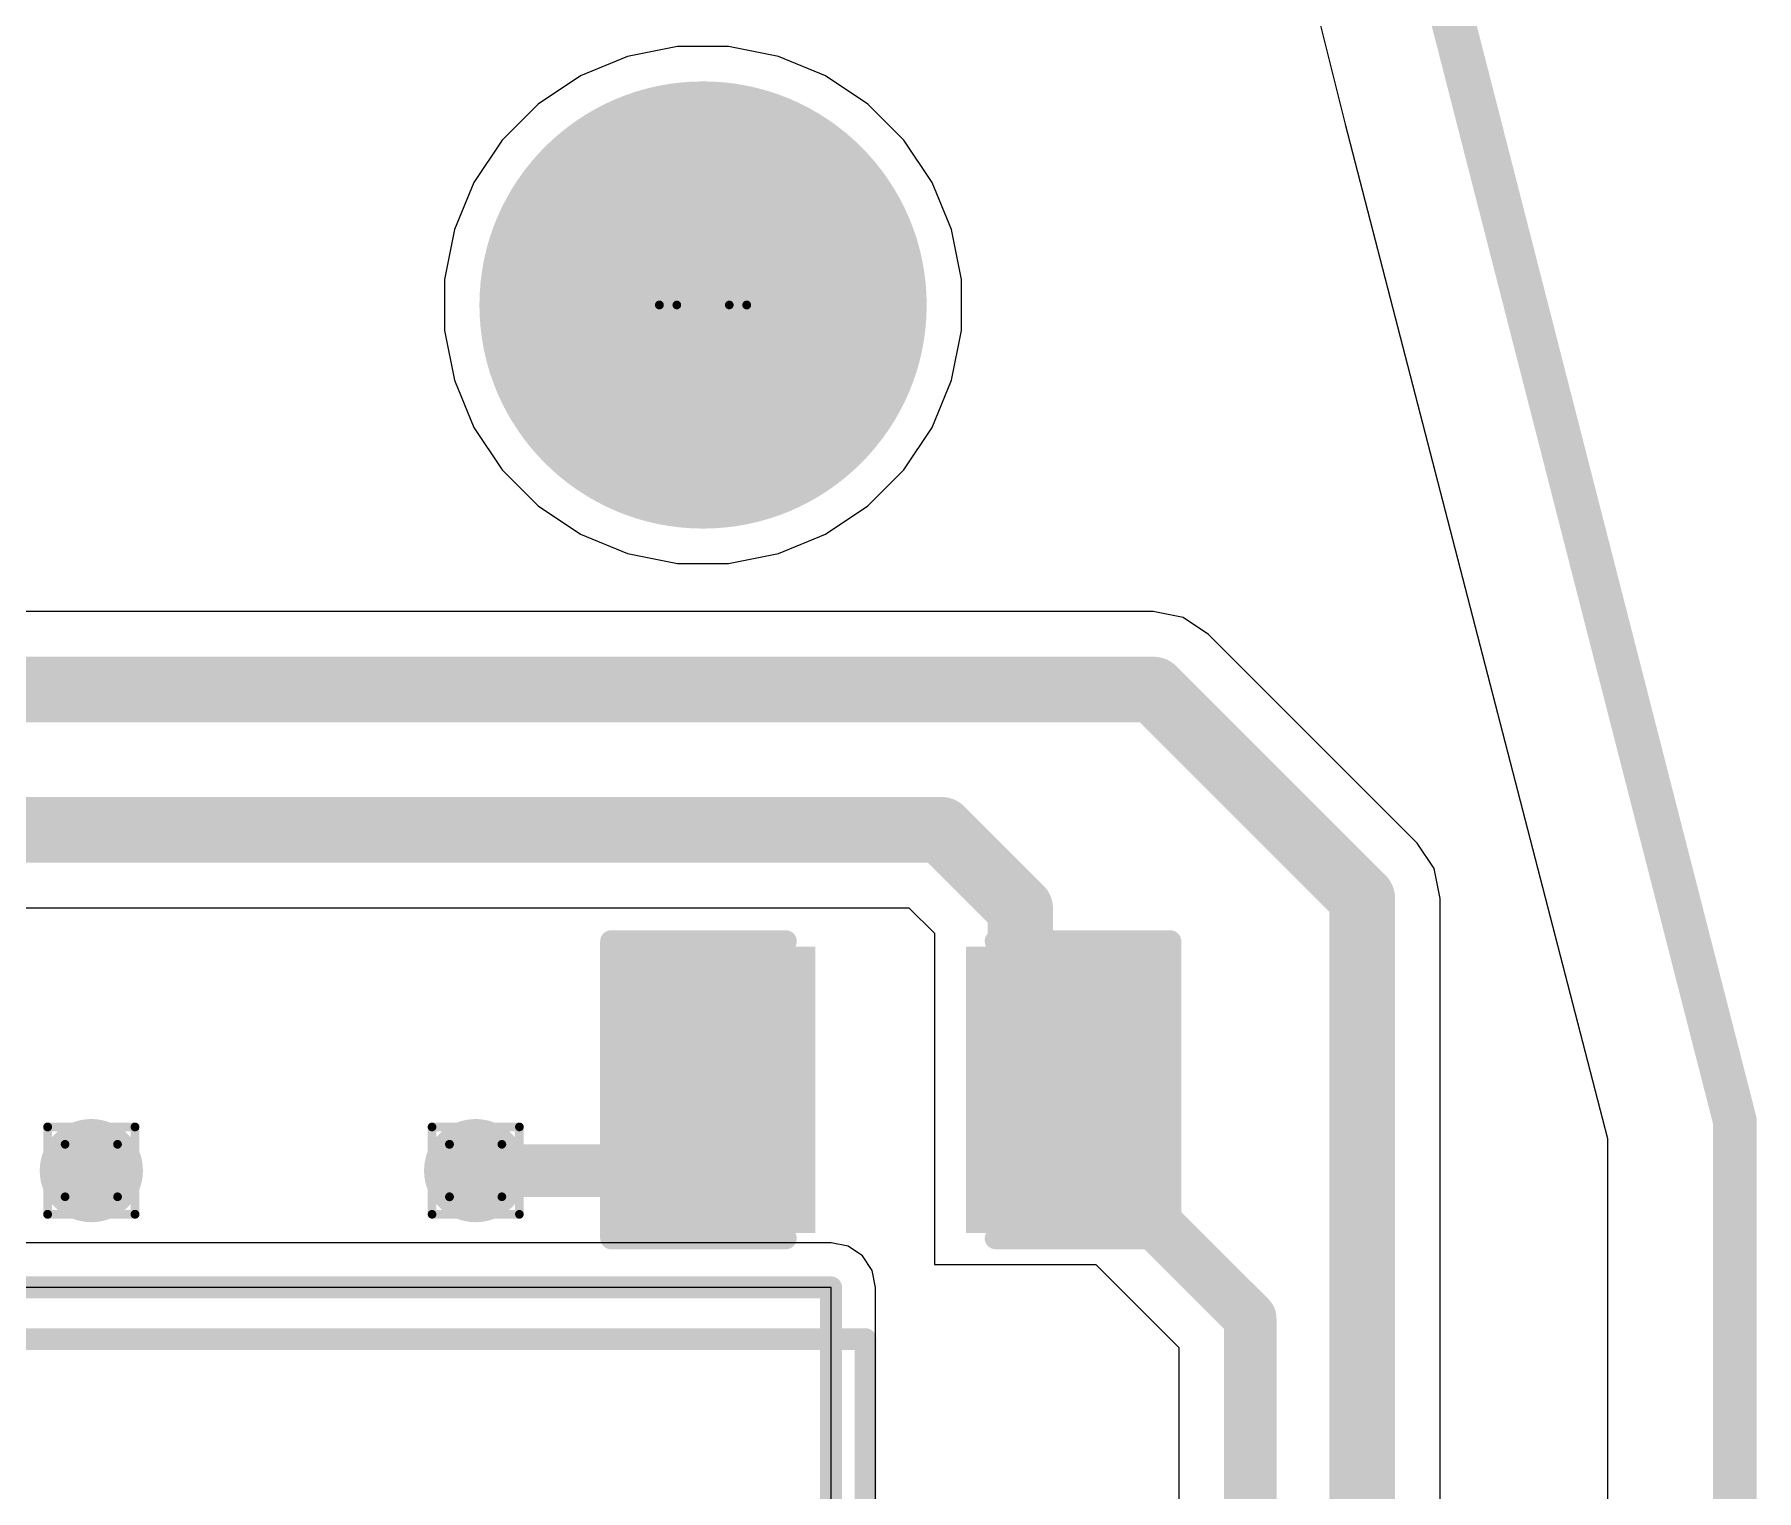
# Model space of a CAD drawing. Header units: inches. Extents: x 0 to 355, y -10 to 78.
# Drawn here: x 76.22 to 86.23, y 24.26 to 32.73 of the extents above; entities that cross this region are included whole.
import ezdxf

# ---------------------------------------------------------------- set-up
doc = ezdxf.new("R2010")
doc.units = ezdxf.units.IN
for name, color, linetype in [('Board Outline', 216, 'Continuous'), ('Bottom Layer', 5, 'Continuous'), ('Bottom Solder', 6, 'Continuous'), ('Drill Drawing', 1, 'Continuous'), ('Multi-Layer', 9, 'Continuous'), ('Pad Holes', 156, 'Continuous'), ('Top Layer', 1, 'Continuous'), ('Top Overlay', 2, 'Continuous'), ('Top Paste', 8, 'Continuous'), ('Top Solder', 216, 'Continuous'), ('Via Holes', 16, 'Continuous')]:
    doc.layers.add(name, color=color, linetype=linetype)

# ---------------------------------------------------------------- blocks, each defined once
blk = doc.blocks.new('PAW3395DM_21')
at = {"layer": 'Top Overlay'}
for points in [[(-4.5, 8.1, 0.127, 0.127, 0), (4.5, 8.1, 0.127, 0.127, 0)], [(4.5, 6.161, 0.127, 0.127, 0), (4.5, 8.1, 0.127, 0.127, 0)]]:
    blk.add_lwpolyline(points, format="xyseb", dxfattribs=at)
blk.add_lwpolyline([(4.468, 8.1, 0.0635, 0.0635, 1), (4.532, 8.1, 0.0635, 0.0635, 1)], format="xyseb", close=True, dxfattribs=at)
blk.add_lwpolyline([(4.468, 8.1, 0.0635, 0.0635, 1), (4.532, 8.1, 0.0635, 0.0635, 1)], format="xyseb", close=True, dxfattribs=at)
blk = doc.blocks.new('C___0805_106')
at = {"layer": 'Top Layer'}
for points in [[(-1.524, 0.762), (-0.508, 0.762), (-0.508, -0.762), (-1.524, -0.762)], [(0.508, 0.762), (1.524, 0.762), (1.524, -0.762), (0.508, -0.762)]]:
    blk.add_hatch(color=1, dxfattribs=at).paths.add_polyline_path(points)
at = {"layer": 'Top Paste'}
for points in [[(-1.524, 0.762), (-0.508, 0.762), (-0.508, -0.762), (-1.524, -0.762)], [(0.508, 0.762), (1.524, 0.762), (1.524, -0.762), (0.508, -0.762)]]:
    blk.add_hatch(color=8, dxfattribs=at).paths.add_polyline_path(points)
at = {"layer": 'Top Solder'}
for points in [[(-1.594, 0.832), (-0.438, 0.832), (-0.438, -0.832), (-1.594, -0.832)], [(0.438, 0.832), (1.594, 0.832), (1.594, -0.832), (0.438, -0.832)]]:
    blk.add_hatch(color=216, dxfattribs=at).paths.add_polyline_path(points)
at = {"layer": 'Top Overlay'}
for points in [[(-1.626, -0.864, 0.127, 0.127, 0), (-1.626, 0.864, 0.127, 0.127, 0)], [(-1.626, 0.864, 0.127, 0.127, 0), (-0.61, 0.864, 0.127, 0.127, 0)], [(0.61, 0.864, 0.127, 0.127, 0), (1.626, 0.864, 0.127, 0.127, 0)], [(1.626, -0.864, 0.127, 0.127, 0), (1.626, 0.864, 0.127, 0.127, 0)], [(-1.626, -0.864, 0.127, 0.127, 0), (-0.61, -0.864, 0.127, 0.127, 0)], [(0.61, -0.864, 0.127, 0.127, 0), (1.626, -0.864, 0.127, 0.127, 0)]]:
    blk.add_lwpolyline(points, format="xyseb", dxfattribs=at)
for points in [[(-1.657, 0.864, 0.0635, 0.0635, 1), (-1.594, 0.864, 0.0635, 0.0635, 1)], [(-1.657, 0.864, 0.0635, 0.0635, 1), (-1.594, 0.864, 0.0635, 0.0635, 1)], [(-0.641, 0.864, 0.0635, 0.0635, 1), (-0.578, 0.864, 0.0635, 0.0635, 1)], [(0.578, 0.864, 0.0635, 0.0635, 1), (0.641, 0.864, 0.0635, 0.0635, 1)], [(1.594, 0.864, 0.0635, 0.0635, 1), (1.657, 0.864, 0.0635, 0.0635, 1)], [(1.594, 0.864, 0.0635, 0.0635, 1), (1.657, 0.864, 0.0635, 0.0635, 1)], [(-1.657, -0.864, 0.0635, 0.0635, 1), (-1.594, -0.864, 0.0635, 0.0635, 1)], [(-1.657, -0.864, 0.0635, 0.0635, 1), (-1.594, -0.864, 0.0635, 0.0635, 1)], [(-0.641, -0.864, 0.0635, 0.0635, 1), (-0.578, -0.864, 0.0635, 0.0635, 1)], [(0.578, -0.864, 0.0635, 0.0635, 1), (0.641, -0.864, 0.0635, 0.0635, 1)], [(1.594, -0.864, 0.0635, 0.0635, 1), (1.657, -0.864, 0.0635, 0.0635, 1)], [(1.594, -0.864, 0.0635, 0.0635, 1), (1.657, -0.864, 0.0635, 0.0635, 1)]]:
    blk.add_lwpolyline(points, format="xyseb", close=True, dxfattribs=at)

msp = doc.modelspace()

# ---------------------------------------------------------------- hatches: boundary and pattern name
at = {"layer": 'Bottom Layer'}
h = msp.add_hatch(color=5, dxfattribs=at)
edge = h.paths.add_edge_path()
edge.add_arc((76.553, 26.124), 0.3, 0, 360)
h = msp.add_hatch(color=5, dxfattribs=at)
edge = h.paths.add_edge_path()
edge.add_arc((78.787, 26.124), 0.3, 0, 360)
at = {"layer": 'Bottom Solder'}
h = msp.add_hatch(color=6, dxfattribs=at)
edge = h.paths.add_edge_path()
edge.add_arc((80.109, 31.157), 0.102, 0, 360)
at = {"layer": 'Pad Holes'}
h = msp.add_hatch(color=7, dxfattribs=at)
edge = h.paths.add_edge_path()
edge.add_arc((80.109, 31.157), 1.3, 0, 360)
at = {"layer": 'Top Layer'}
h = msp.add_hatch(color=1, dxfattribs=at)
edge = h.paths.add_edge_path()
edge.add_arc((76.553, 26.124), 0.3, 0, 360)
h = msp.add_hatch(color=1, dxfattribs=at)
edge = h.paths.add_edge_path()
edge.add_arc((78.787, 26.124), 0.3, 0, 360)
at = {"layer": 'Top Solder'}
h = msp.add_hatch(color=216, dxfattribs=at)
edge = h.paths.add_edge_path()
edge.add_arc((80.109, 31.157), 0.102, 0, 360)
at = {"layer": 'Via Holes'}
h = msp.add_hatch(color=7, dxfattribs=at)
edge = h.paths.add_edge_path()
edge.add_arc((76.553, 26.124), 0.15, 0, 360)
h = msp.add_hatch(color=7, dxfattribs=at)
edge = h.paths.add_edge_path()
edge.add_arc((78.787, 26.124), 0.15, 0, 360)

# ---------------------------------------------------------------- linework, layer by layer
at = {"layer": 'Board Outline'}
for points in [[(82.804, 39.306, 0.254, 0.254, 0), (86.106, 26.416, 0.254, 0.254, 0)], [(86.106, 9.271, 0.254, 0.254, 0), (86.106, 26.416, 0.254, 0.254, 0)], [(72.253, 25.445, 0.127, 0.127, 0), (80.853, 25.445, 0.127, 0.127, 0)], [(80.853, 8.642, 0.127, 0.127, 0), (80.853, 25.445, 0.127, 0.127, 0)]]:
    msp.add_lwpolyline(points, format="xyseb", dxfattribs=at)
for points in [[(86.043, 26.416, 0.127, 0.127, 1), (86.17, 26.416, 0.127, 0.127, 1)], [(86.043, 26.416, 0.127, 0.127, 1), (86.17, 26.416, 0.127, 0.127, 1)], [(80.821, 25.445, 0.0635, 0.0635, 1), (80.885, 25.445, 0.0635, 0.0635, 1)], [(80.821, 25.445, 0.0635, 0.0635, 1), (80.885, 25.445, 0.0635, 0.0635, 1)]]:
    msp.add_lwpolyline(points, format="xyseb", close=True, dxfattribs=at)
at = {"layer": 'Bottom Layer'}
for p, q in [((82.254, 38.558), (83.842, 32.208)), ((79.961, 32.66), (79.67, 32.602)), ((80.257, 32.66), (79.961, 32.66)), ((80.547, 32.602), (80.257, 32.66)), ((79.67, 32.602), (79.397, 32.489)), ((80.821, 32.489), (80.547, 32.602)), ((79.397, 32.489), (79.151, 32.325)), ((81.067, 32.325), (80.821, 32.489)), ((79.151, 32.325), (78.941, 32.115)), ((81.276, 32.115), (81.067, 32.325)), ((83.842, 32.208), (85.366, 26.31)), ((78.941, 32.115), (78.777, 31.869)), ((81.441, 31.869), (81.276, 32.115)), ((78.777, 31.869), (78.664, 31.596)), ((81.554, 31.596), (81.441, 31.869)), ((78.664, 31.596), (78.606, 31.305)), ((81.612, 31.305), (81.554, 31.596)), ((78.606, 31.305), (78.606, 31.009)), ((81.612, 31.009), (81.612, 31.305)), ((78.606, 31.009), (78.664, 30.719)), ((81.554, 30.719), (81.612, 31.009)), ((78.664, 30.719), (78.777, 30.445)), ((81.441, 30.445), (81.554, 30.719)), ((78.777, 30.445), (78.941, 30.199)), ((81.276, 30.199), (81.441, 30.445)), ((78.941, 30.199), (79.151, 29.99)), ((81.067, 29.99), (81.276, 30.199)), ((79.151, 29.99), (79.397, 29.825)), ((80.821, 29.825), (81.067, 29.99)), ((79.397, 29.825), (79.67, 29.712)), ((80.547, 29.712), (80.821, 29.825)), ((79.67, 29.712), (79.961, 29.654)), ((79.961, 29.654), (80.257, 29.654)), ((80.257, 29.654), (80.547, 29.712)), ((85.366, 26.31), (85.366, 9.094)), ((80.853, 25.704), (72.253, 25.704)), ((80.952, 25.685), (80.853, 25.704)), ((81.036, 25.628), (80.952, 25.685)), ((81.092, 25.544), (81.036, 25.628)), ((81.112, 25.445), (81.092, 25.544)), ((81.112, 23.494), (81.112, 25.445))]:
    msp.add_line(p, q, dxfattribs=at)
at = {"layer": 'Drill Drawing'}
for points in [[(80.363, 31.157, 0.0508, 0.0508, 1), (79.855, 31.157, 0.0508, 0.0508, 1)], [(80.261, 31.157, 0.0508, 0.0508, 1), (79.956, 31.157, 0.0508, 0.0508, 1)], [(79.842, 31.157, 0.0254, 0.0254, 1), (79.868, 31.157, 0.0254, 0.0254, 1)], [(79.944, 31.157, 0.0254, 0.0254, 1), (79.969, 31.157, 0.0254, 0.0254, 1)], [(80.249, 31.157, 0.0254, 0.0254, 1), (80.274, 31.157, 0.0254, 0.0254, 1)], [(80.35, 31.157, 0.0254, 0.0254, 1), (80.376, 31.157, 0.0254, 0.0254, 1)], [(76.286, 26.378, 0.0254, 0.0254, 1), (76.312, 26.378, 0.0254, 0.0254, 1)], [(76.286, 26.378, 0.0254, 0.0254, 1), (76.312, 26.378, 0.0254, 0.0254, 1)], [(76.794, 26.378, 0.0254, 0.0254, 1), (76.82, 26.378, 0.0254, 0.0254, 1)], [(76.794, 26.378, 0.0254, 0.0254, 1), (76.82, 26.378, 0.0254, 0.0254, 1)], [(78.521, 26.378, 0.0254, 0.0254, 1), (78.546, 26.378, 0.0254, 0.0254, 1)], [(78.521, 26.378, 0.0254, 0.0254, 1), (78.546, 26.378, 0.0254, 0.0254, 1)], [(79.029, 26.378, 0.0254, 0.0254, 1), (79.054, 26.378, 0.0254, 0.0254, 1)], [(79.029, 26.378, 0.0254, 0.0254, 1), (79.054, 26.378, 0.0254, 0.0254, 1)], [(76.388, 26.277, 0.0254, 0.0254, 1), (76.413, 26.277, 0.0254, 0.0254, 1)], [(76.388, 26.277, 0.0254, 0.0254, 1), (76.413, 26.277, 0.0254, 0.0254, 1)], [(76.693, 26.277, 0.0254, 0.0254, 1), (76.718, 26.277, 0.0254, 0.0254, 1)], [(76.693, 26.277, 0.0254, 0.0254, 1), (76.718, 26.277, 0.0254, 0.0254, 1)], [(78.622, 26.277, 0.0254, 0.0254, 1), (78.648, 26.277, 0.0254, 0.0254, 1)], [(78.622, 26.277, 0.0254, 0.0254, 1), (78.648, 26.277, 0.0254, 0.0254, 1)], [(78.927, 26.277, 0.0254, 0.0254, 1), (78.952, 26.277, 0.0254, 0.0254, 1)], [(78.927, 26.277, 0.0254, 0.0254, 1), (78.952, 26.277, 0.0254, 0.0254, 1)], [(76.388, 25.972, 0.0254, 0.0254, 1), (76.413, 25.972, 0.0254, 0.0254, 1)], [(76.388, 25.972, 0.0254, 0.0254, 1), (76.413, 25.972, 0.0254, 0.0254, 1)], [(76.693, 25.972, 0.0254, 0.0254, 1), (76.718, 25.972, 0.0254, 0.0254, 1)], [(76.693, 25.972, 0.0254, 0.0254, 1), (76.718, 25.972, 0.0254, 0.0254, 1)], [(78.622, 25.972, 0.0254, 0.0254, 1), (78.648, 25.972, 0.0254, 0.0254, 1)], [(78.622, 25.972, 0.0254, 0.0254, 1), (78.648, 25.972, 0.0254, 0.0254, 1)], [(78.927, 25.972, 0.0254, 0.0254, 1), (78.952, 25.972, 0.0254, 0.0254, 1)], [(78.927, 25.972, 0.0254, 0.0254, 1), (78.952, 25.972, 0.0254, 0.0254, 1)], [(76.286, 25.87, 0.0254, 0.0254, 1), (76.312, 25.87, 0.0254, 0.0254, 1)], [(76.286, 25.87, 0.0254, 0.0254, 1), (76.312, 25.87, 0.0254, 0.0254, 1)], [(76.794, 25.87, 0.0254, 0.0254, 1), (76.82, 25.87, 0.0254, 0.0254, 1)], [(76.794, 25.87, 0.0254, 0.0254, 1), (76.82, 25.87, 0.0254, 0.0254, 1)], [(78.521, 25.87, 0.0254, 0.0254, 1), (78.546, 25.87, 0.0254, 0.0254, 1)], [(78.521, 25.87, 0.0254, 0.0254, 1), (78.546, 25.87, 0.0254, 0.0254, 1)], [(79.029, 25.87, 0.0254, 0.0254, 1), (79.054, 25.87, 0.0254, 0.0254, 1)], [(79.029, 25.87, 0.0254, 0.0254, 1), (79.054, 25.87, 0.0254, 0.0254, 1)]]:
    msp.add_lwpolyline(points, format="xyseb", close=True, dxfattribs=at)
for points in [[(76.299, 26.378, 0.0508, 0.0508, 0), (76.807, 26.378, 0.0508, 0.0508, 0)], [(76.299, 25.87, 0.0508, 0.0508, 0), (76.299, 26.378, 0.0508, 0.0508, 0)], [(76.807, 25.87, 0.0508, 0.0508, 0), (76.807, 26.378, 0.0508, 0.0508, 0)], [(78.533, 26.378, 0.0508, 0.0508, 0), (79.041, 26.378, 0.0508, 0.0508, 0)], [(78.533, 25.87, 0.0508, 0.0508, 0), (78.533, 26.378, 0.0508, 0.0508, 0)], [(79.041, 25.87, 0.0508, 0.0508, 0), (79.041, 26.378, 0.0508, 0.0508, 0)], [(76.401, 26.277, 0.0508, 0.0508, 0), (76.705, 26.277, 0.0508, 0.0508, 0)], [(76.401, 25.972, 0.0508, 0.0508, 0), (76.401, 26.277, 0.0508, 0.0508, 0)], [(76.705, 25.972, 0.0508, 0.0508, 0), (76.705, 26.277, 0.0508, 0.0508, 0)], [(78.635, 26.277, 0.0508, 0.0508, 0), (78.94, 26.277, 0.0508, 0.0508, 0)], [(78.635, 25.972, 0.0508, 0.0508, 0), (78.635, 26.277, 0.0508, 0.0508, 0)], [(78.94, 25.972, 0.0508, 0.0508, 0), (78.94, 26.277, 0.0508, 0.0508, 0)], [(76.401, 25.972, 0.0508, 0.0508, 0), (76.705, 25.972, 0.0508, 0.0508, 0)], [(78.635, 25.972, 0.0508, 0.0508, 0), (78.94, 25.972, 0.0508, 0.0508, 0)], [(76.299, 25.87, 0.0508, 0.0508, 0), (76.807, 25.87, 0.0508, 0.0508, 0)], [(78.533, 25.87, 0.0508, 0.0508, 0), (79.041, 25.87, 0.0508, 0.0508, 0)]]:
    msp.add_lwpolyline(points, format="xyseb", dxfattribs=at)
at = {"layer": 'Multi-Layer'}
for p, q in [((80.853, 25.445), (72.253, 25.445)), ((80.853, 8.642), (80.853, 25.445))]:
    msp.add_line(p, q, dxfattribs=at)
at = {"layer": 'Top Layer'}
for p, q in [((82.254, 38.558), (83.842, 32.208)), ((79.961, 32.66), (79.67, 32.602)), ((80.257, 32.66), (79.961, 32.66)), ((80.547, 32.602), (80.257, 32.66)), ((79.67, 32.602), (79.397, 32.489)), ((80.821, 32.489), (80.547, 32.602)), ((79.397, 32.489), (79.151, 32.325)), ((81.067, 32.325), (80.821, 32.489)), ((79.151, 32.325), (78.941, 32.115)), ((81.276, 32.115), (81.067, 32.325)), ((83.842, 32.208), (85.366, 26.31)), ((78.941, 32.115), (78.777, 31.869)), ((81.441, 31.869), (81.276, 32.115)), ((78.777, 31.869), (78.664, 31.596)), ((81.554, 31.596), (81.441, 31.869)), ((78.664, 31.596), (78.606, 31.305)), ((81.612, 31.305), (81.554, 31.596)), ((78.606, 31.305), (78.606, 31.009)), ((81.612, 31.009), (81.612, 31.305)), ((78.606, 31.009), (78.664, 30.719)), ((81.554, 30.719), (81.612, 31.009)), ((78.664, 30.719), (78.777, 30.445)), ((81.441, 30.445), (81.554, 30.719)), ((78.777, 30.445), (78.941, 30.199)), ((81.276, 30.199), (81.441, 30.445)), ((78.941, 30.199), (79.151, 29.99)), ((81.067, 29.99), (81.276, 30.199)), ((79.151, 29.99), (79.397, 29.825)), ((80.821, 29.825), (81.067, 29.99)), ((79.397, 29.825), (79.67, 29.712)), ((80.547, 29.712), (80.821, 29.825)), ((79.67, 29.712), (79.961, 29.654)), ((79.961, 29.654), (80.257, 29.654)), ((80.257, 29.654), (80.547, 29.712)), ((82.726, 29.374), (75.777, 29.374)), ((82.9, 29.34), (82.726, 29.374)), ((83.047, 29.241), (82.9, 29.34)), ((84.261, 28.028), (83.047, 29.241)), ((84.359, 27.881), (84.261, 28.028)), ((84.393, 27.707), (84.359, 27.881)), ((74.666, 27.652), (81.306, 27.652)), ((81.306, 27.652), (81.454, 27.504)), ((84.393, 19.812), (84.393, 27.707)), ((84.393, 27.707), (84.393, 27.707)), ((81.454, 27.504), (81.454, 25.578)), ((85.366, 26.31), (85.366, 9.094)), ((80.853, 25.704), (72.253, 25.704)), ((80.952, 25.685), (80.853, 25.704)), ((81.036, 25.628), (80.952, 25.685)), ((81.092, 25.544), (81.036, 25.628)), ((81.112, 25.445), (81.092, 25.544)), ((81.454, 25.578), (82.392, 25.578)), ((82.392, 25.578), (82.875, 25.095)), ((81.112, 23.494), (81.112, 25.445)), ((82.875, 25.095), (82.875, 23.18))]:
    msp.add_line(p, q, dxfattribs=at)
for points in [[(75.589, 28.921, 0.381, 0.381, 0), (82.726, 28.921, 0.381, 0.381, 0)], [(82.726, 28.921, 0.381, 0.381, 0), (83.94, 27.707, 0.381, 0.381, 0)], [(74.666, 28.106, 0.381, 0.381, 0), (81.494, 28.106, 0.381, 0.381, 0)], [(81.494, 28.106, 0.381, 0.381, 0), (81.953, 27.647, 0.381, 0.381, 0)], [(81.953, 27.166, 0.381, 0.381, 0), (81.953, 27.647, 0.381, 0.381, 0)], [(83.94, 19.259, 0.381, 0.381, 0), (83.94, 27.707, 0.381, 0.381, 0)], [(81.953, 27.166, 0.381, 0.381, 0), (82.047, 27.072, 0.381, 0.381, 0)], [(82.047, 27.072, 0.381, 0.381, 0), (82.242, 27.072, 0.381, 0.381, 0)], [(82.216, 26.34, 0.305, 0.305, 0), (82.216, 26.594, 0.305, 0.305, 0)], [(79.829, 26.124, 0.305, 0.305, 0), (80.207, 26.503, 0.305, 0.305, 0)], [(80.207, 26.503, 0.305, 0.305, 0), (80.207, 26.541, 0.305, 0.305, 0)], [(82.216, 26.34, 0.305, 0.305, 0), (83.29, 25.267, 0.305, 0.305, 0)], [(78.787, 26.124, 0.305, 0.305, 0), (79.829, 26.124, 0.305, 0.305, 0)], [(83.29, 21.598, 0.305, 0.305, 0), (83.29, 25.267, 0.305, 0.305, 0)]]:
    msp.add_lwpolyline(points, format="xyseb", dxfattribs=at)
for points in [[(82.631, 28.921, 0.191, 0.191, 1), (82.822, 28.921, 0.191, 0.191, 1)], [(82.631, 28.921, 0.191, 0.191, 1), (82.822, 28.921, 0.191, 0.191, 1)], [(81.399, 28.106, 0.191, 0.191, 1), (81.589, 28.106, 0.191, 0.191, 1)], [(81.399, 28.106, 0.191, 0.191, 1), (81.589, 28.106, 0.191, 0.191, 1)], [(81.857, 27.647, 0.191, 0.191, 1), (82.048, 27.647, 0.191, 0.191, 1)], [(81.857, 27.647, 0.191, 0.191, 1), (82.048, 27.647, 0.191, 0.191, 1)], [(83.845, 27.707, 0.191, 0.191, 1), (84.036, 27.707, 0.191, 0.191, 1)], [(83.845, 27.707, 0.191, 0.191, 1), (84.036, 27.707, 0.191, 0.191, 1)], [(81.857, 27.166, 0.191, 0.191, 1), (82.048, 27.166, 0.191, 0.191, 1)], [(81.857, 27.166, 0.191, 0.191, 1), (82.048, 27.166, 0.191, 0.191, 1)], [(81.951, 27.072, 0.191, 0.191, 1), (82.142, 27.072, 0.191, 0.191, 1)], [(81.951, 27.072, 0.191, 0.191, 1), (82.142, 27.072, 0.191, 0.191, 1)], [(82.146, 27.072, 0.191, 0.191, 1), (82.337, 27.072, 0.191, 0.191, 1)], [(82.14, 26.594, 0.152, 0.152, 1), (82.293, 26.594, 0.152, 0.152, 1)], [(80.131, 26.541, 0.152, 0.152, 1), (80.283, 26.541, 0.152, 0.152, 1)], [(80.131, 26.503, 0.152, 0.152, 1), (80.283, 26.503, 0.152, 0.152, 1)], [(80.131, 26.503, 0.152, 0.152, 1), (80.283, 26.503, 0.152, 0.152, 1)], [(82.14, 26.34, 0.152, 0.152, 1), (82.293, 26.34, 0.152, 0.152, 1)], [(82.14, 26.34, 0.152, 0.152, 1), (82.293, 26.34, 0.152, 0.152, 1)], [(78.711, 26.124, 0.152, 0.152, 1), (78.864, 26.124, 0.152, 0.152, 1)], [(79.753, 26.124, 0.152, 0.152, 1), (79.905, 26.124, 0.152, 0.152, 1)], [(79.753, 26.124, 0.152, 0.152, 1), (79.905, 26.124, 0.152, 0.152, 1)], [(83.213, 25.267, 0.152, 0.152, 1), (83.366, 25.267, 0.152, 0.152, 1)], [(83.213, 25.267, 0.152, 0.152, 1), (83.366, 25.267, 0.152, 0.152, 1)]]:
    msp.add_lwpolyline(points, format="xyseb", close=True, dxfattribs=at)

# ---------------------------------------------------------------- block references
for name, p in [('C___0805_106', (81.2, 26.594)), ('PAW3395DM_21', (76.553, 17.044))]:
    msp.add_blockref(name, p)

doc.saveas('drawing.dxf')
